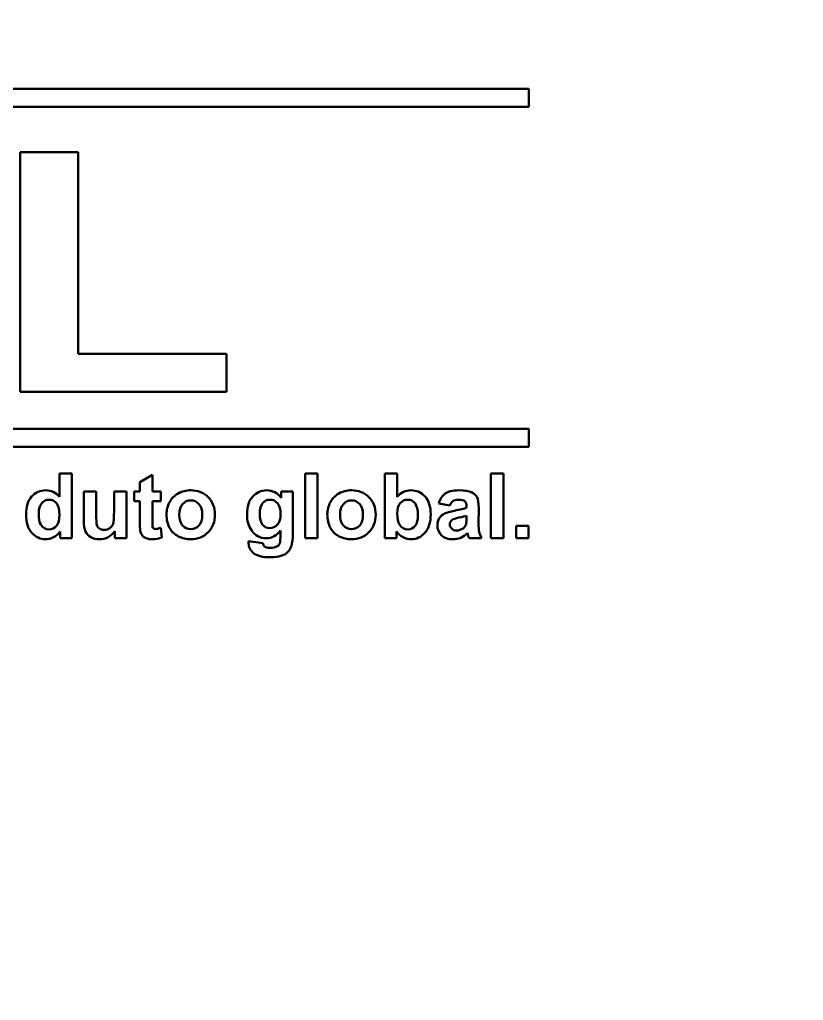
# Model space of a CAD drawing. Extents: x 0 to 616, y 0 to 436.
# Drawn here: x 520.01 to 546.27, y 302.51 to 335.39 of the extents above; entities that cross this region are included whole.
import ezdxf

# ---------------------------------------------------------------- set-up
doc = ezdxf.new("R2010")
doc.units = 0
doc.header["$LTSCALE"] = 1.5
doc.layers.add('AM_0', color=7, linetype='CONTINUOUS', lineweight=50)

msp = doc.modelspace()

# ---------------------------------------------------------------- linework, layer by layer
at = {"layer": 'AM_0'}
for radius in [85.3, 79.175]:
    msp.add_circle((513.762, 292.885), radius, dxfattribs=at)
msp.add_ellipse((513.762, 292.885), major_axis=(-64.566, 0), ratio=0.999987, start_param=1.570796326844421, end_param=7.853981634024008, dxfattribs=at)
at = {"layer": 'AM_0', "color": 7, "lineweight": 70}
msp.add_open_spline([(513.762, 359.167), (550.364, 359.167), (580.046, 329.485), (580.046, 292.885), (580.046, 292.885), (580.046, 256.284), (550.364, 226.602), (513.762, 226.602), (513.762, 226.602), (477.161, 226.602), (447.479, 256.284), (447.479, 292.885), (447.479, 292.885), (447.479, 329.485), (477.161, 359.167), (513.762, 359.167)], degree=3, knots=[0, 0, 0, 0, 0.25, 0.25, 0.25, 0.25, 0.5, 0.5, 0.5, 0.5, 0.75, 0.75, 0.75, 0.75, 1, 1, 1, 1], dxfattribs=at)
at = {"layer": 'AM_0', "color": 7}
for points in [[(490.459, 333.068), (490.459, 333.068), (537.066, 333.068), (537.066, 333.068)], [(537.066, 333.068), (537.066, 333.068), (537.066, 332.464), (537.066, 332.464)], [(537.066, 332.464), (537.066, 332.464), (490.459, 332.464), (490.459, 332.464)], [(520.027, 322.914), (520.027, 322.914), (520.027, 330.947), (520.027, 330.947)], [(520.027, 330.947), (520.027, 330.947), (521.976, 330.947), (521.976, 330.947)], [(521.976, 330.947), (521.976, 330.947), (521.976, 324.181), (521.976, 324.181)], [(521.976, 324.181), (521.976, 324.181), (526.938, 324.181), (526.938, 324.181)], [(526.938, 324.181), (526.938, 324.181), (526.938, 322.914), (526.938, 322.914)], [(526.938, 322.914), (526.938, 322.914), (520.027, 322.914), (520.027, 322.914)], [(490.459, 321.666), (490.459, 321.666), (537.066, 321.666), (537.066, 321.666)], [(537.066, 321.666), (537.066, 321.666), (537.066, 321.063), (537.066, 321.063)], [(537.066, 321.063), (537.066, 321.063), (490.459, 321.063), (490.459, 321.063)], [(521.344, 319.391), (521.344, 319.391), (521.344, 320.172), (521.344, 320.172)], [(521.344, 320.172), (521.344, 320.172), (521.76, 320.172), (521.76, 320.172)], [(521.76, 320.172), (521.76, 320.172), (521.76, 318.003), (521.76, 318.003)], [(524.04, 319.887), (524.04, 319.887), (524.457, 320.129), (524.457, 320.129)], [(524.04, 319.574), (524.04, 319.574), (524.04, 319.887), (524.04, 319.887)], [(524.457, 320.129), (524.457, 320.129), (524.457, 319.574), (524.457, 319.574)], [(529.573, 318.003), (529.573, 318.003), (529.573, 320.172), (529.573, 320.172)], [(529.573, 320.172), (529.573, 320.172), (529.989, 320.172), (529.989, 320.172)], [(529.989, 320.172), (529.989, 320.172), (529.989, 318.003), (529.989, 318.003)], [(532.248, 318.003), (532.248, 318.003), (532.248, 320.172), (532.248, 320.172)], [(532.248, 320.172), (532.248, 320.172), (532.664, 320.172), (532.664, 320.172)], [(532.664, 320.172), (532.664, 320.172), (532.664, 319.391), (532.664, 319.391)], [(535.802, 318.003), (535.802, 318.003), (535.802, 320.172), (535.802, 320.172)], [(535.802, 320.172), (535.802, 320.172), (536.218, 320.172), (536.218, 320.172)], [(536.218, 320.172), (536.218, 320.172), (536.218, 318.003), (536.218, 318.003)], [(522.161, 318.58), (522.161, 318.58), (522.161, 319.574), (522.161, 319.574)], [(522.161, 319.574), (522.161, 319.574), (522.576, 319.574), (522.576, 319.574)], [(522.576, 319.574), (522.576, 319.574), (522.576, 318.852), (522.576, 318.852)], [(523.174, 318.911), (523.174, 318.911), (523.174, 319.574), (523.174, 319.574)], [(523.174, 319.574), (523.174, 319.574), (523.59, 319.574), (523.59, 319.574)], [(523.59, 319.574), (523.59, 319.574), (523.59, 318.003), (523.59, 318.003)], [(523.849, 319.243), (523.849, 319.243), (523.849, 319.574), (523.849, 319.574)], [(523.849, 319.574), (523.849, 319.574), (524.04, 319.574), (524.04, 319.574)], [(524.457, 319.574), (524.457, 319.574), (524.741, 319.574), (524.741, 319.574)], [(524.741, 319.574), (524.741, 319.574), (524.741, 319.243), (524.741, 319.243)], [(528.773, 319.354), (528.773, 319.354), (528.773, 319.574), (528.773, 319.574)], [(528.773, 319.574), (528.773, 319.574), (529.162, 319.574), (529.162, 319.574)], [(529.162, 319.574), (529.162, 319.574), (529.162, 318.164), (529.162, 318.164)], [(535.145, 319.544), (535.236, 319.5), (535.3, 319.444), (535.337, 319.377)], [(524.04, 319.243), (524.04, 319.243), (523.849, 319.243), (523.849, 319.243)], [(524.04, 318.558), (524.04, 318.558), (524.04, 319.243), (524.04, 319.243)], [(524.741, 319.243), (524.741, 319.243), (524.457, 319.243), (524.457, 319.243)], [(524.457, 319.243), (524.457, 319.243), (524.457, 318.609), (524.457, 318.609)], [(524.933, 318.811), (524.933, 318.949), (524.968, 319.083), (525.035, 319.212)], [(525.035, 319.212), (525.103, 319.341), (525.2, 319.44), (525.325, 319.507)], [(530.319, 318.811), (530.319, 318.949), (530.353, 319.083), (530.421, 319.212)], [(530.421, 319.212), (530.489, 319.341), (530.585, 319.44), (530.71, 319.507)], [(534.05, 319.163), (534.093, 319.315), (534.165, 319.427), (534.269, 319.5)], [(534.528, 319.248), (534.487, 319.219), (534.453, 319.168), (534.427, 319.095)], [(534.984, 319.069), (534.984, 319.15), (534.964, 319.206), (534.924, 319.241)], [(535.337, 319.377), (535.373, 319.309), (535.392, 319.185), (535.392, 319.004)], [(520.75, 319.174), (520.683, 319.096), (520.65, 318.979), (520.65, 318.823)], [(523.143, 318.487), (523.164, 318.545), (523.174, 318.687), (523.174, 318.911)], [(525.471, 319.147), (525.396, 319.064), (525.359, 318.944), (525.359, 318.789)], [(528.152, 319.176), (528.088, 319.098), (528.055, 318.98), (528.055, 318.821)], [(530.856, 319.147), (530.782, 319.064), (530.745, 318.944), (530.745, 318.789)], [(532.76, 319.176), (532.694, 319.098), (532.661, 318.981), (532.661, 318.823)], [(534.427, 319.095), (534.427, 319.095), (534.05, 319.163), (534.05, 319.163)], [(534.249, 318.829), (534.325, 318.866), (534.436, 318.898), (534.58, 318.926)], [(534.58, 318.926), (534.774, 318.962), (534.909, 318.997), (534.984, 319.028)], [(534.984, 319.028), (534.984, 319.028), (534.984, 319.069), (534.984, 319.069)], [(535.392, 319.004), (535.392, 319.004), (535.388, 318.519), (535.388, 318.519)], [(520.65, 318.823), (520.65, 318.655), (520.673, 318.534), (520.72, 318.459)], [(522.217, 318.232), (522.179, 318.316), (522.161, 318.432), (522.161, 318.58)], [(522.576, 318.852), (522.576, 318.631), (522.584, 318.496), (522.599, 318.446)], [(524.053, 318.265), (524.044, 318.313), (524.04, 318.411), (524.04, 318.558)], [(524.457, 318.609), (524.457, 318.481), (524.459, 318.406), (524.465, 318.385)], [(525.035, 318.351), (524.968, 318.477), (524.933, 318.63), (524.933, 318.811)], [(525.359, 318.789), (525.359, 318.633), (525.396, 318.513), (525.471, 318.431)], [(528.055, 318.821), (528.055, 318.654), (528.088, 318.532), (528.152, 318.455)], [(530.421, 318.351), (530.353, 318.477), (530.319, 318.63), (530.319, 318.811)], [(530.745, 318.789), (530.745, 318.633), (530.782, 318.513), (530.856, 318.431)], [(532.661, 318.823), (532.661, 318.66), (532.687, 318.54), (532.738, 318.462)], [(534.071, 318.67), (534.113, 318.739), (534.173, 318.792), (534.249, 318.829)], [(534.73, 318.694), (534.615, 318.669), (534.54, 318.645), (534.504, 318.622)], [(534.984, 318.757), (534.93, 318.74), (534.846, 318.719), (534.73, 318.694)], [(534.967, 318.472), (534.978, 318.507), (534.984, 318.575), (534.984, 318.675)], [(534.984, 318.675), (534.984, 318.675), (534.984, 318.757), (534.984, 318.757)], [(521.374, 318.234), (521.31, 318.144), (521.234, 318.077), (521.147, 318.033)], [(521.374, 318.003), (521.374, 318.003), (521.374, 318.234), (521.374, 318.234)], [(522.399, 318.037), (522.315, 318.083), (522.255, 318.148), (522.217, 318.232)], [(523.204, 318.238), (523.146, 318.154), (523.071, 318.088), (522.978, 318.04)], [(523.028, 318.342), (523.084, 318.382), (523.122, 318.43), (523.143, 318.487)], [(523.204, 318.003), (523.204, 318.003), (523.204, 318.238), (523.204, 318.238)], [(524.111, 318.103), (524.083, 318.143), (524.064, 318.197), (524.053, 318.265)], [(524.465, 318.385), (524.471, 318.364), (524.483, 318.347), (524.502, 318.333)], [(524.74, 318.352), (524.74, 318.352), (524.775, 318.03), (524.775, 318.03)], [(525.334, 318.065), (525.203, 318.13), (525.103, 318.226), (525.035, 318.351)], [(528.746, 318.028), (528.746, 318.028), (528.746, 318.258), (528.746, 318.258)], [(530.719, 318.065), (530.588, 318.13), (530.489, 318.226), (530.421, 318.351)], [(532.86, 318.035), (532.773, 318.08), (532.697, 318.146), (532.634, 318.234)], [(532.634, 318.234), (532.634, 318.234), (532.634, 318.003), (532.634, 318.003)], [(534.868, 318.334), (534.919, 318.372), (534.952, 318.418), (534.967, 318.472)], [(535.388, 318.519), (535.388, 318.381), (535.394, 318.279), (535.408, 318.214)], [(536.644, 318.003), (536.644, 318.003), (536.644, 318.419), (536.644, 318.419)], [(536.644, 318.419), (536.644, 318.419), (537.06, 318.419), (537.06, 318.419)], [(537.06, 318.419), (537.06, 318.419), (537.06, 318.003), (537.06, 318.003)], [(521.76, 318.003), (521.76, 318.003), (521.374, 318.003), (521.374, 318.003)], [(523.59, 318.003), (523.59, 318.003), (523.204, 318.003), (523.204, 318.003)], [(524.244, 318.005), (524.184, 318.03), (524.14, 318.063), (524.111, 318.103)], [(527.684, 317.899), (527.684, 317.899), (528.159, 317.842), (528.159, 317.842)], [(528.727, 317.837), (528.739, 317.872), (528.746, 317.935), (528.746, 318.028)], [(529.162, 318.164), (529.162, 317.979), (529.146, 317.84), (529.116, 317.748)], [(529.989, 318.003), (529.989, 318.003), (529.573, 318.003), (529.573, 318.003)], [(532.634, 318.003), (532.634, 318.003), (532.248, 318.003), (532.248, 318.003)], [(535.016, 318.175), (534.945, 318.105), (534.869, 318.054), (534.788, 318.019)], [(535.031, 318.126), (535.024, 318.15), (535.019, 318.167), (535.016, 318.175)], [(535.071, 318.003), (535.06, 318.031), (535.047, 318.072), (535.031, 318.126)], [(535.483, 318.003), (535.483, 318.003), (535.071, 318.003), (535.071, 318.003)], [(535.408, 318.214), (535.421, 318.148), (535.446, 318.078), (535.483, 318.003)], [(536.218, 318.003), (536.218, 318.003), (535.802, 318.003), (535.802, 318.003)], [(537.06, 318.003), (537.06, 318.003), (536.644, 318.003), (536.644, 318.003)], [(528.159, 317.842), (528.167, 317.786), (528.185, 317.748), (528.213, 317.728)], [(528.644, 317.732), (528.68, 317.754), (528.708, 317.789), (528.727, 317.837)], [(529.116, 317.748), (529.085, 317.657), (529.042, 317.585), (528.987, 317.532)], [(528.987, 317.532), (528.932, 317.48), (528.858, 317.439), (528.766, 317.41)]]:
    msp.add_open_spline(points, degree=3, dxfattribs=at)
for points, knots in [([(520.413, 319.402), (520.539, 319.54), (520.697, 319.61), (520.889, 319.61), (520.889, 319.61), (521.064, 319.61), (521.216, 319.537), (521.344, 319.391)], [0.5833333, 0.5833333, 0.5833333, 0.5833333, 0.6666667, 0.6666667, 0.6666667, 0.6666667, 0.75, 0.75, 0.75, 0.75]), ([(525.325, 319.507), (525.449, 319.576), (525.589, 319.61), (525.743, 319.61), (525.743, 319.61), (525.98, 319.61), (526.175, 319.533), (526.327, 319.378)], [0.2, 0.2, 0.2, 0.2, 0.3, 0.3, 0.3, 0.3, 0.4, 0.4, 0.4, 0.4]), ([(527.819, 319.401), (527.946, 319.54), (528.104, 319.61), (528.292, 319.61), (528.292, 319.61), (528.486, 319.61), (528.647, 319.525), (528.773, 319.354)], [0.47826087, 0.47826087, 0.47826087, 0.47826087, 0.52173913, 0.52173913, 0.52173913, 0.52173913, 0.56521739, 0.56521739, 0.56521739, 0.56521739]), ([(530.71, 319.507), (530.835, 319.576), (530.974, 319.61), (531.128, 319.61), (531.128, 319.61), (531.366, 319.61), (531.561, 319.533), (531.713, 319.378)], [0.2, 0.2, 0.2, 0.2, 0.3, 0.3, 0.3, 0.3, 0.4, 0.4, 0.4, 0.4]), ([(532.664, 319.391), (532.792, 319.537), (532.944, 319.61), (533.119, 319.61), (533.119, 319.61), (533.311, 319.61), (533.469, 319.54), (533.595, 319.402)], [0.25, 0.25, 0.25, 0.25, 0.3333333, 0.3333333, 0.3333333, 0.3333333, 0.4166667, 0.4166667, 0.4166667, 0.4166667]), ([(534.269, 319.5), (534.373, 319.573), (534.526, 319.61), (534.73, 319.61), (534.73, 319.61), (534.916, 319.61), (535.054, 319.588), (535.145, 319.544)], [0.08, 0.08, 0.08, 0.08, 0.12, 0.12, 0.12, 0.12, 0.16, 0.16, 0.16, 0.16]), ([(520.418, 318.186), (520.29, 318.331), (520.225, 318.534), (520.225, 318.794), (520.225, 318.794), (520.225, 319.061), (520.288, 319.263), (520.413, 319.402)], [0.4166667, 0.4166667, 0.4166667, 0.4166667, 0.5, 0.5, 0.5, 0.5, 0.5833333, 0.5833333, 0.5833333, 0.5833333]), ([(521.248, 319.173), (521.183, 319.252), (521.1, 319.292), (520.998, 319.292), (520.998, 319.292), (520.899, 319.292), (520.817, 319.252), (520.75, 319.174)], [0.625, 0.625, 0.625, 0.625, 0.75, 0.75, 0.75, 0.75, 0.875, 0.875, 0.875, 0.875]), ([(526.017, 319.147), (525.944, 319.23), (525.853, 319.271), (525.744, 319.271), (525.744, 319.271), (525.636, 319.271), (525.544, 319.23), (525.471, 319.147)], [0.625, 0.625, 0.625, 0.625, 0.75, 0.75, 0.75, 0.75, 0.875, 0.875, 0.875, 0.875]), ([(526.327, 319.378), (526.479, 319.224), (526.555, 319.029), (526.555, 318.793), (526.555, 318.793), (526.555, 318.555), (526.478, 318.358), (526.325, 318.202)], [0.4, 0.4, 0.4, 0.4, 0.5, 0.5, 0.5, 0.5, 0.6, 0.6, 0.6, 0.6]), ([(527.774, 318.271), (527.677, 318.412), (527.629, 318.587), (527.629, 318.797), (527.629, 318.797), (527.629, 319.061), (527.693, 319.262), (527.819, 319.401)], [0.39130435, 0.39130435, 0.39130435, 0.39130435, 0.43478261, 0.43478261, 0.43478261, 0.43478261, 0.47826087, 0.47826087, 0.47826087, 0.47826087]), ([(528.653, 319.173), (528.586, 319.252), (528.501, 319.292), (528.399, 319.292), (528.399, 319.292), (528.299, 319.292), (528.217, 319.253), (528.152, 319.176)], [0.625, 0.625, 0.625, 0.625, 0.75, 0.75, 0.75, 0.75, 0.875, 0.875, 0.875, 0.875]), ([(531.403, 319.147), (531.329, 319.23), (531.238, 319.271), (531.13, 319.271), (531.13, 319.271), (531.021, 319.271), (530.93, 319.23), (530.856, 319.147)], [0.625, 0.625, 0.625, 0.625, 0.75, 0.75, 0.75, 0.75, 0.875, 0.875, 0.875, 0.875]), ([(531.713, 319.378), (531.865, 319.224), (531.94, 319.029), (531.94, 318.793), (531.94, 318.793), (531.94, 318.555), (531.864, 318.358), (531.711, 318.202)], [0.4, 0.4, 0.4, 0.4, 0.5, 0.5, 0.5, 0.5, 0.6, 0.6, 0.6, 0.6]), ([(533.258, 319.173), (533.194, 319.252), (533.11, 319.292), (533.008, 319.292), (533.008, 319.292), (532.909, 319.292), (532.826, 319.253), (532.76, 319.176)], [0.625, 0.625, 0.625, 0.625, 0.75, 0.75, 0.75, 0.75, 0.875, 0.875, 0.875, 0.875]), ([(533.595, 319.402), (533.72, 319.263), (533.783, 319.064), (533.783, 318.805), (533.783, 318.805), (533.783, 318.537), (533.718, 318.33), (533.591, 318.185)], [0.4166667, 0.4166667, 0.4166667, 0.4166667, 0.5, 0.5, 0.5, 0.5, 0.5833333, 0.5833333, 0.5833333, 0.5833333]), ([(534.924, 319.241), (534.885, 319.275), (534.811, 319.292), (534.701, 319.292), (534.701, 319.292), (534.627, 319.292), (534.569, 319.277), (534.528, 319.248)], [0.88, 0.88, 0.88, 0.88, 0.92, 0.92, 0.92, 0.92, 0.96, 0.96, 0.96, 0.96]), ([(521.245, 318.418), (521.312, 318.499), (521.346, 318.621), (521.346, 318.783), (521.346, 318.783), (521.346, 318.963), (521.313, 319.093), (521.248, 319.173)], [0.375, 0.375, 0.375, 0.375, 0.5, 0.5, 0.5, 0.5, 0.625, 0.625, 0.625, 0.625]), ([(526.017, 318.431), (526.091, 318.513), (526.128, 318.634), (526.128, 318.792), (526.128, 318.792), (526.128, 318.945), (526.091, 319.064), (526.017, 319.147)], [0.375, 0.375, 0.375, 0.375, 0.5, 0.5, 0.5, 0.5, 0.625, 0.625, 0.625, 0.625]), ([(528.649, 318.458), (528.718, 318.537), (528.754, 318.655), (528.754, 318.811), (528.754, 318.811), (528.754, 318.974), (528.72, 319.094), (528.653, 319.173)], [0.375, 0.375, 0.375, 0.375, 0.5, 0.5, 0.5, 0.5, 0.625, 0.625, 0.625, 0.625]), ([(531.403, 318.431), (531.476, 318.513), (531.513, 318.634), (531.513, 318.792), (531.513, 318.792), (531.513, 318.945), (531.476, 319.064), (531.403, 319.147)], [0.375, 0.375, 0.375, 0.375, 0.5, 0.5, 0.5, 0.5, 0.625, 0.625, 0.625, 0.625]), ([(533.259, 318.414), (533.324, 318.492), (533.356, 318.616), (533.356, 318.784), (533.356, 318.784), (533.356, 318.963), (533.323, 319.093), (533.258, 319.173)], [0.375, 0.375, 0.375, 0.375, 0.5, 0.5, 0.5, 0.5, 0.625, 0.625, 0.625, 0.625]), ([(534.147, 318.099), (534.054, 318.187), (534.007, 318.298), (534.007, 318.432), (534.007, 318.432), (534.007, 318.521), (534.028, 318.6), (534.071, 318.67)], [0.6, 0.6, 0.6, 0.6, 0.64, 0.64, 0.64, 0.64, 0.68, 0.68, 0.68, 0.68]), ([(534.504, 318.622), (534.45, 318.583), (534.423, 318.534), (534.423, 318.475), (534.423, 318.475), (534.423, 318.417), (534.445, 318.367), (534.488, 318.324)], [0.2222222, 0.2222222, 0.2222222, 0.2222222, 0.3333333, 0.3333333, 0.3333333, 0.3333333, 0.4444444, 0.4444444, 0.4444444, 0.4444444]), ([(520.72, 318.459), (520.786, 318.35), (520.88, 318.296), (521.001, 318.296), (521.001, 318.296), (521.097, 318.296), (521.178, 318.337), (521.245, 318.418)], [0.125, 0.125, 0.125, 0.125, 0.25, 0.25, 0.25, 0.25, 0.375, 0.375, 0.375, 0.375]), ([(522.599, 318.446), (522.615, 318.396), (522.642, 318.357), (522.683, 318.328), (522.683, 318.328), (522.723, 318.298), (522.775, 318.284), (522.837, 318.284), (522.837, 318.284), (522.908, 318.284), (522.972, 318.303), (523.028, 318.342)], [0.5263158, 0.5263158, 0.5263158, 0.5263158, 0.5789474, 0.5789474, 0.5789474, 0.5789474, 0.6315789, 0.6315789, 0.6315789, 0.6315789, 0.6842105, 0.6842105, 0.6842105, 0.6842105]), ([(524.502, 318.333), (524.521, 318.319), (524.545, 318.312), (524.572, 318.312), (524.572, 318.312), (524.611, 318.312), (524.666, 318.326), (524.74, 318.352)], [0.23809524, 0.23809524, 0.23809524, 0.23809524, 0.28571429, 0.28571429, 0.28571429, 0.28571429, 0.33333333, 0.33333333, 0.33333333, 0.33333333]), ([(525.471, 318.431), (525.544, 318.348), (525.636, 318.306), (525.744, 318.306), (525.744, 318.306), (525.853, 318.306), (525.944, 318.348), (526.017, 318.431)], [0.125, 0.125, 0.125, 0.125, 0.25, 0.25, 0.25, 0.25, 0.375, 0.375, 0.375, 0.375]), ([(528.746, 318.258), (528.622, 318.088), (528.465, 318.003), (528.275, 318.003), (528.275, 318.003), (528.064, 318.003), (527.897, 318.092), (527.774, 318.271)], [0.30434783, 0.30434783, 0.30434783, 0.30434783, 0.34782609, 0.34782609, 0.34782609, 0.34782609, 0.39130435, 0.39130435, 0.39130435, 0.39130435]), ([(528.152, 318.455), (528.217, 318.378), (528.296, 318.339), (528.391, 318.339), (528.391, 318.339), (528.493, 318.339), (528.578, 318.379), (528.649, 318.458)], [0.125, 0.125, 0.125, 0.125, 0.25, 0.25, 0.25, 0.25, 0.375, 0.375, 0.375, 0.375]), ([(530.856, 318.431), (530.93, 318.348), (531.021, 318.306), (531.13, 318.306), (531.13, 318.306), (531.238, 318.306), (531.329, 318.348), (531.403, 318.431)], [0.125, 0.125, 0.125, 0.125, 0.25, 0.25, 0.25, 0.25, 0.375, 0.375, 0.375, 0.375]), ([(532.738, 318.462), (532.81, 318.351), (532.905, 318.296), (533.025, 318.296), (533.025, 318.296), (533.116, 318.296), (533.195, 318.335), (533.259, 318.414)], [0.125, 0.125, 0.125, 0.125, 0.25, 0.25, 0.25, 0.25, 0.375, 0.375, 0.375, 0.375]), ([(534.488, 318.324), (534.531, 318.282), (534.586, 318.261), (534.654, 318.261), (534.654, 318.261), (534.729, 318.261), (534.8, 318.285), (534.868, 318.334)], [0.4444444, 0.4444444, 0.4444444, 0.4444444, 0.5555556, 0.5555556, 0.5555556, 0.5555556, 0.6666667, 0.6666667, 0.6666667, 0.6666667]), ([(521.147, 318.033), (521.059, 317.989), (520.971, 317.968), (520.882, 317.968), (520.882, 317.968), (520.702, 317.968), (520.547, 318.04), (520.418, 318.186)], [0.25, 0.25, 0.25, 0.25, 0.3333333, 0.3333333, 0.3333333, 0.3333333, 0.4166667, 0.4166667, 0.4166667, 0.4166667]), ([(522.978, 318.04), (522.885, 317.992), (522.786, 317.968), (522.683, 317.968), (522.683, 317.968), (522.577, 317.968), (522.483, 317.991), (522.399, 318.037)], [0.1052632, 0.1052632, 0.1052632, 0.1052632, 0.1578947, 0.1578947, 0.1578947, 0.1578947, 0.2105263, 0.2105263, 0.2105263, 0.2105263]), ([(524.775, 318.03), (524.678, 317.988), (524.569, 317.968), (524.446, 317.968), (524.446, 317.968), (524.372, 317.968), (524.304, 317.98), (524.244, 318.005)], [0.38095238, 0.38095238, 0.38095238, 0.38095238, 0.42857143, 0.42857143, 0.42857143, 0.42857143, 0.47619048, 0.47619048, 0.47619048, 0.47619048]), ([(526.325, 318.202), (526.171, 318.045), (525.979, 317.968), (525.746, 317.968), (525.746, 317.968), (525.601, 317.968), (525.465, 318), (525.334, 318.065)], [0.6, 0.6, 0.6, 0.6, 0.7, 0.7, 0.7, 0.7, 0.8, 0.8, 0.8, 0.8]), ([(527.85, 317.502), (527.738, 317.593), (527.682, 317.709), (527.682, 317.849), (527.682, 317.849), (527.682, 317.863), (527.683, 317.88), (527.684, 317.899)], [0.91304348, 0.91304348, 0.91304348, 0.91304348, 0.95652174, 0.95652174, 0.95652174, 0.95652174, 1, 1, 1, 1]), ([(531.711, 318.202), (531.557, 318.045), (531.364, 317.968), (531.131, 317.968), (531.131, 317.968), (530.987, 317.968), (530.85, 318), (530.719, 318.065)], [0.6, 0.6, 0.6, 0.6, 0.7, 0.7, 0.7, 0.7, 0.8, 0.8, 0.8, 0.8]), ([(533.591, 318.185), (533.463, 318.04), (533.308, 317.968), (533.126, 317.968), (533.126, 317.968), (533.036, 317.968), (532.947, 317.99), (532.86, 318.035)], [0.5833333, 0.5833333, 0.5833333, 0.5833333, 0.6666667, 0.6666667, 0.6666667, 0.6666667, 0.75, 0.75, 0.75, 0.75]), ([(534.788, 318.019), (534.708, 317.985), (534.621, 317.968), (534.529, 317.968), (534.529, 317.968), (534.368, 317.968), (534.24, 318.012), (534.147, 318.099)], [0.52, 0.52, 0.52, 0.52, 0.56, 0.56, 0.56, 0.56, 0.6, 0.6, 0.6, 0.6]), ([(528.213, 317.728), (528.253, 317.698), (528.315, 317.683), (528.4, 317.683), (528.4, 317.683), (528.508, 317.683), (528.589, 317.699), (528.644, 317.732)], [0.08695652, 0.08695652, 0.08695652, 0.08695652, 0.13043478, 0.13043478, 0.13043478, 0.13043478, 0.17391304, 0.17391304, 0.17391304, 0.17391304]), ([(528.766, 317.41), (528.674, 317.38), (528.557, 317.365), (528.416, 317.365), (528.416, 317.365), (528.15, 317.365), (527.961, 317.411), (527.85, 317.502)], [0.82608696, 0.82608696, 0.82608696, 0.82608696, 0.86956522, 0.86956522, 0.86956522, 0.86956522, 0.91304348, 0.91304348, 0.91304348, 0.91304348])]:
    msp.add_open_spline(points, degree=3, knots=knots, dxfattribs=at)

doc.saveas('drawing.dxf')
